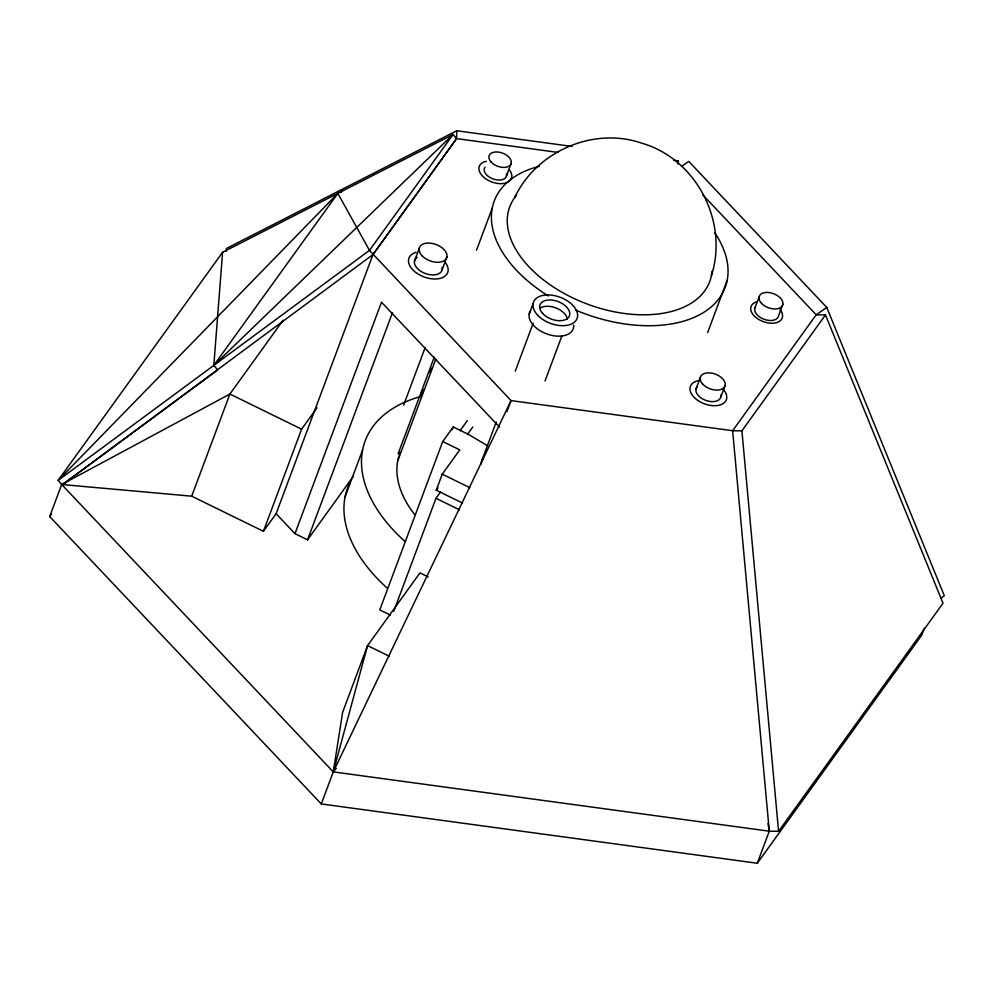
<?xml version="1.0" encoding="UTF-8"?>
<svg xmlns="http://www.w3.org/2000/svg" width="994" height="994" viewBox="0 0 994 994"><rect width="100%" height="100%" fill="white"/><g stroke="black" fill="none" stroke-linecap="round" stroke-linejoin="round"><path stroke-width="1.49" d="M226.234 251.184L226.284 248.562L456.768 130.748L572.171 146.441M341.464 192.277L341.526 189.655M558.143 152.43L456.594 138.613L453.078 134.476L222.594 252.302L58.161 480.375L61.69 484.513L191.705 496.18L263.422 531.318L276.121 513.699L372.986 254.526L456.594 138.613L456.768 130.748M678.281 163.513L678.33 160.879L673.721 160.258M222.594 252.302L213.822 365.382L217.711 369.954L62.05 484.948L373.011 254.551L456.594 138.613M677.995 163.948L678.33 160.879M924.333 628.208L921.736 635.178L757.304 863.252L321.286 803.947L333.276 771.891L342.657 712.189L367.556 645.603L419.965 572.904L428.19 576.93M711.456 275.45C728.652 221.65 696.334 158.953 641.826 143.198C593.368 126.387 536.188 151.535 514.656 197.62M702.584 194.6L816.198 314.812L825.48 314.924L943.008 603.234L778.575 831.307L769.294 831.195L333.276 771.891L367.556 645.603L389.462 656.338M321.286 803.947L49.7 516.569L61.69 484.513L229.9 394.034L283.141 320.18M191.705 496.18L229.9 394.034L301.604 429.172L316.987 407.801M263.422 531.318L301.604 429.172M353.255 476.412L307.556 539.804L294.969 533.654L381.51 302.201L499.609 427.159M307.556 539.804L392.468 312.7M414.473 261.074L419.195 248.425M345.055 496.925L362.586 450.033M442.181 269.585L446.902 256.937M403.626 405.154L425.27 347.291M398.122 453.798L434.279 357.094M420.512 396.507L423.171 389.399M429.532 372.365L431.135 368.103M397.762 460.843L435.782 359.169M476.511 250.227L492.254 208.106M506.518 175.752L511.251 163.103M487.694 445.871L468.261 434.303L453.252 426.948L442.728 441.547L379.783 609.894L390.257 615.025M452.171 429.843L453.252 426.948M462.521 503.063L436.254 490.204L442.243 474.175L459.75 449.884L442.728 441.547M393.711 611.372L435.993 498.28L440.516 491.993M529.218 313.98L533.132 303.505M481.543 461.34L496.217 422.065M515.252 371.16L533.206 323.162M506.878 411.665L511.028 400.594L369.47 250.389L337.836 193.395L58.161 480.375L369.47 250.389L453.078 134.476L213.822 365.382L337.836 193.395M545.035 380.975L561.896 335.885M707.641 332.58L727.186 280.283M696.036 388.89L700.36 377.335M720.737 397.165L725.061 385.61M754.719 308.587L759.031 297.032M782.862 304.35L778.538 315.906A12.5 7.492 20.5 0 1 763.64 319.124A12.5 7.492 20.5 0 1 755.49 306.786M757.304 863.252L769.294 831.195L732.628 430.725L816.198 314.812L826.772 307.444L688.743 161.388L681.685 166.296M61.69 484.513L333.276 771.891L511.028 400.594L732.628 430.725L741.909 430.837L825.48 314.924M49.7 516.569L51.502 514.06M460.11 430.688L467.366 420.624M467.428 434.44L472.871 426.898M436.254 490.204L438.006 487.768M333.276 771.891L336.283 768.374M940.771 598.214L944.3 595.754L826.772 307.444M442.243 474.175L469.889 487.719M435.993 498.28L459.489 509.798M276.096 513.674L294.969 533.654M768.002 823.604L769.294 831.195M741.909 430.837L778.575 831.307M387.213 588.125A160.196 95.958 20.5 0 1 350.373 481.556M714.711 232.671A123.281 73.842 20.5 0 1 700.72 314.141A123.281 73.842 20.5 0 1 575.253 309.929M548.39 295.988A123.281 73.842 20.5 0 1 539.469 166.259M414.784 514.668A123.281 73.842 20.5 0 1 400.333 452.295M712.039 271.263A106.756 63.951 20.5 0 1 585.28 303.319A106.756 63.951 20.5 0 1 516.408 195.371M404.744 541.245A160.196 95.958 20.5 0 1 420.4 396.594M481.444 463.875A15.705 9.406 20.5 0 1 482.649 459.141M573.675 325.088A23.26 13.928 20.5 0 1 547.731 334.27A23.26 13.928 20.5 0 1 530.672 310.637M540.624 307.829A15.705 9.406 20.5 0 1 556.603 308.215A15.705 9.406 20.5 0 1 567.338 319.024M509.114 169.564A17.159 10.275 20.5 0 1 504.455 183.331A17.159 10.275 20.5 0 1 481.63 175.093A17.159 10.275 20.5 0 1 486.29 161.326M506.493 173.838A11.692 7.008 20.5 0 1 494.018 179.268A11.692 7.008 20.5 0 1 484.96 167.228M442.144 267.212A14.537 8.71 20.5 0 1 424.848 273.325A14.537 8.71 20.5 0 1 417.169 257.334M444.952 262.081A20.663 12.375 20.5 0 1 439.634 278.506A20.663 12.375 20.5 0 1 412.361 269.337A20.663 12.375 20.5 0 1 416.088 252.377M722.886 388.952A19.184 11.493 20.5 0 1 718.886 405.266A19.184 11.493 20.5 0 1 692.669 395.674A19.184 11.493 20.5 0 1 699.726 380.478M720.836 395.065A13.034 7.815 20.5 0 1 706.361 400.594A13.034 7.815 20.5 0 1 696.98 387.076M779.992 309.631A16.612 9.952 20.5 0 1 775.718 322.839A16.612 9.952 20.5 0 1 753.787 315.471A16.612 9.952 20.5 0 1 756.794 301.841M537.717 315.26A23.26 13.928 20.5 0 0 575.998 320.466A23.26 13.928 20.5 0 0 552.155 295.23A23.26 13.928 20.5 0 0 537.717 315.26M542.562 313.334A15.705 9.406 20.5 0 0 568.506 317.434A15.705 9.406 20.5 0 0 553.111 300.225A15.705 9.406 20.5 0 0 542.562 313.334M491.26 162.159A11.692 7.008 20.5 0 0 510.518 164.78A11.692 7.008 20.5 0 0 498.528 152.094A11.692 7.008 20.5 0 0 491.26 162.159M422.065 255.769A14.537 8.71 20.5 0 0 445.995 259.024A14.537 8.71 20.5 0 0 431.098 243.244A14.537 8.71 20.5 0 0 422.065 255.769M702.547 383.895A13.034 7.815 20.5 0 0 724.117 387.424A13.034 7.815 20.5 0 0 711.468 373.085A13.034 7.815 20.5 0 0 702.547 383.895M761.503 303.344A12.5 7.492 20.5 0 0 782.079 306.14A12.5 7.492 20.5 0 0 769.257 292.584A12.5 7.492 20.5 0 0 761.503 303.344"/></g></svg>
